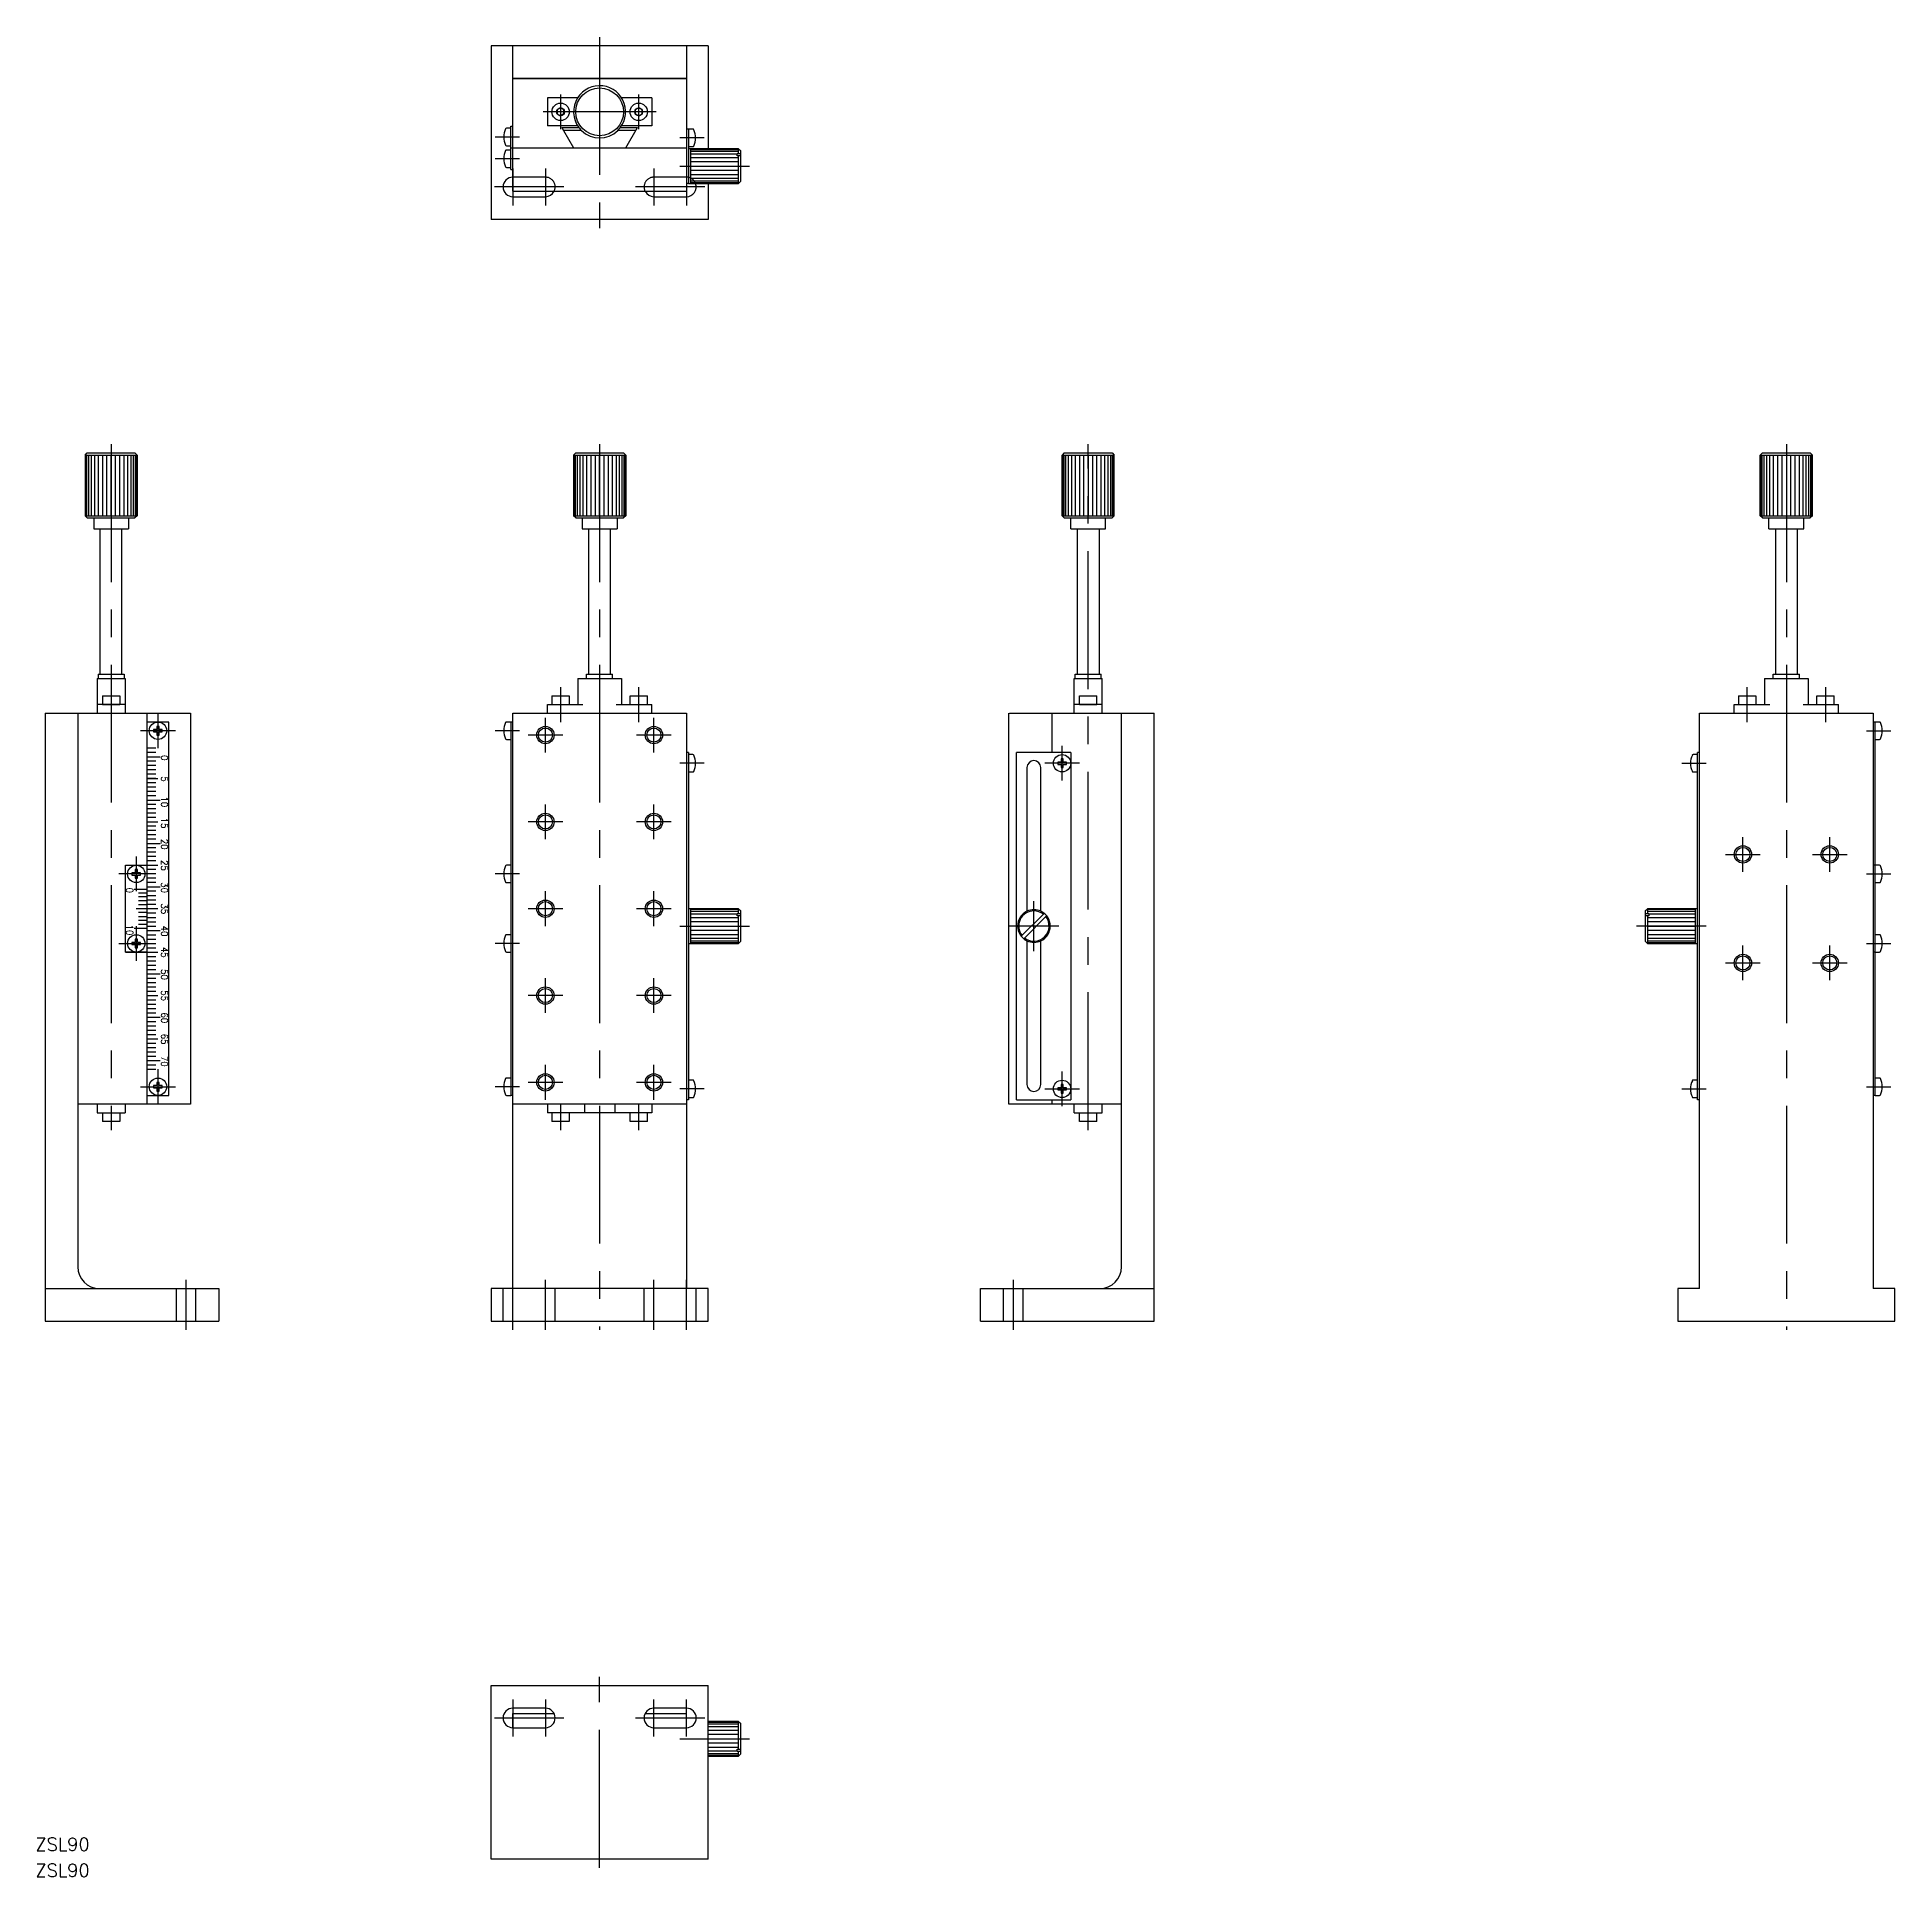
# Model space of a CAD drawing. Extents: x -130 to 298, y -223 to 201.
import ezdxf

# ---------------------------------------------------------------- set-up
doc = ezdxf.new("R2010")
doc.units = 0
doc.linetypes.add('CENTER', pattern=[50.8, 31.75, -6.35, 6.35, -6.35])
doc.linetypes.add('DASHED', pattern=[19.05, 12.7, -6.35])
doc.layers.get('0').update_dxf_attribs({"linetype": 'CONTINUOUS'})
doc.layers.add('CENTER', color=1, linetype='CONTINUOUS')
doc.styles.add('CONVERTER_2', font='txt.shx', dxfattribs={"width": 0.9})
doc.styles.get("Standard").update_dxf_attribs({"font": 'txt.shx', "height": 3, "bigfont": 'bigfont.shx'})

msp = doc.modelspace()

# ---------------------------------------------------------------- linework, layer by layer
at = {"color": 7, "linetype": 'CONTINUOUS'}
for p, q in [((-25, 198.75), (-25, 158.75)), ((-20, 198.75), (-25, 198.75)), ((20, 198.75), (-20, 198.75)), ((-20, 191.25), (-20, 198.75)), ((20, 198.75), (20, 191.25)), ((25, 198.75), (20, 198.75)), ((25, 198.75), (25, 175.05)), ((-20, 165.25), (-20, 191.25)), ((-20, 191.25), (20, 191.25)), ((20, 191.25), (-20, 191.25)), ((-20, 191.25), (9, 191.25)), ((9, 191.25), (20, 191.25)), ((20, 191.25), (20, 179.55)), ((-5.08, 186.75), (-12, 186.75)), ((-12, 186.75), (-12, 180.35)), ((-9, 184.45), (-9.78, 184)), ((-8.22, 184), (-9, 184.45)), ((12, 186.75), (5.08, 186.75)), ((9, 184.45), (8.22, 184)), ((9.78, 184), (9, 184.45)), ((12, 186.75), (12, 180.35)), ((-20.5, 175.25), (-20.5, 180.25)), ((-20.5, 180.25), (-20, 180.25)), ((-20, 179.95), (-20, 180.25)), ((-5.08, 180.35), (-12, 180.35)), ((-9.78, 184), (-9.78, 183.1)), ((-9.78, 183.1), (-9, 182.65)), ((-8.22, 183.1), (-9, 182.65)), ((-8.71, 179.95), (-8.31, 179.25)), ((-8.71, 179.95), (-4.8, 179.95)), ((-8.22, 183.1), (-8.22, 184)), ((4.8, 179.95), (8.71, 179.95)), ((12, 180.35), (5.08, 180.35)), ((6, 175.25), (8.71, 179.95)), ((8.22, 184), (8.22, 183.1)), ((9, 182.65), (8.22, 183.1)), ((9, 182.65), (9.78, 183.1)), ((9.78, 183.1), (9.78, 184)), ((-20.5, 179.75), (-21.49, 179.75)), ((-21.49, 175.75), (-20.5, 175.75)), ((-8.48, 179.55), (-8.31, 179.25)), ((-8.31, 179.25), (-6, 175.25)), ((-4.18, 179.25), (-8.31, 179.25)), ((8.31, 179.25), (4.18, 179.25)), ((20, 179.55), (20, 165.25)), ((20.5, 179.55), (20, 179.55)), ((20.5, 179.55), (20.5, 167.05)), ((21.49, 179.55), (20.5, 179.55)), ((20.5, 175.55), (21.49, 175.55)), ((-20.5, 174.75), (-21.49, 174.75)), ((-20.5, 175.25), (20, 175.25)), ((-20.5, 170.25), (-20.5, 175.25)), ((32, 175.05), (20.5, 175.05)), ((21, 167.05), (21, 175.05)), ((21, 174.91), (32, 174.91)), ((21, 174.51), (32, 174.51)), ((21, 173.88), (31.7, 173.88)), ((21, 173.05), (32, 173.05)), ((21, 172.08), (32, 172.08)), ((31.7, 173.97), (32.5, 173.97)), ((31.7, 173.41), (31.7, 173.97)), ((32.5, 173.41), (31.7, 173.41)), ((32, 173.97), (32, 175.05)), ((32, 175.05), (32.5, 174.55)), ((32, 167.05), (32, 173.41)), ((32.5, 167.55), (32.5, 174.55)), ((-21.49, 170.75), (-20.5, 170.75)), ((-20.5, 170.25), (-20, 170.25)), ((20.5, 167.05), (20, 167.05)), ((20.5, 167.05), (21, 167.05)), ((21, 171.05), (32, 171.05)), ((32, 170.01), (21, 170.01)), ((32, 169.05), (21, 169.05)), ((32, 168.22), (21, 168.22)), ((32, 167.58), (21, 167.58)), ((21, 167.3), (21, 167.05)), ((32, 167.18), (21, 167.18)), ((21, 167.05), (32, 167.05)), ((25, 167.05), (25, 158.75)), ((32.5, 167.55), (32, 167.05)), ((-20, 165.25), (0, 165.25)), ((-20, 164), (-12.5, 164)), ((0, 165.25), (20, 165.25)), ((12.5, 164), (20, 164)), ((25, 158.75), (-25, 158.75)), ((-118.57, 104.5), (-118.07, 105)), ((-118.57, 104.5), (-118.57, 90.5)), ((-118.57, 104.5), (-118.48, 104.5)), ((-118.48, 104.5), (-118.48, 90.5)), ((-118.48, 104.5), (-118.21, 104.5)), ((-118.21, 104.5), (-118.21, 90.5)), ((-118.21, 104.5), (-117.77, 104.5)), ((-118.07, 105), (-114.77, 105)), ((-117.77, 104.5), (-117.77, 90.5)), ((-117.77, 104.5), (-117.17, 104.5)), ((-117.17, 104.5), (-117.17, 90.5)), ((-117.17, 104.5), (-116.43, 104.5)), ((-116.43, 104.5), (-116.43, 90.5)), ((-116.43, 104.5), (-115.57, 104.5)), ((-115.57, 104.5), (-115.57, 90.5)), ((-115.57, 104.5), (-114.59, 104.5)), ((-114.77, 105), (-114.57, 105)), ((-114.59, 104.5), (-114.59, 90.5)), ((-114.59, 104.5), (-113.61, 104.5)), ((-114.57, 105), (-110.57, 105)), ((-113.61, 104.5), (-113.61, 90.5)), ((-113.61, 104.5), (-112.57, 104.5)), ((-112.57, 90.5), (-112.57, 104.5)), ((-112.57, 104.5), (-106.57, 104.5)), ((-111.53, 90.5), (-111.53, 104.5)), ((-110.57, 105), (-107.07, 105)), ((-110.55, 90.5), (-110.55, 104.5)), ((-109.57, 90.5), (-109.57, 104.5)), ((-108.71, 90.5), (-108.71, 104.5)), ((-107.97, 90.5), (-107.97, 104.5)), ((-107.38, 90.5), (-107.38, 104.5)), ((-106.57, 104.5), (-107.07, 105)), ((-106.93, 90.5), (-106.93, 104.5)), ((-106.66, 90.5), (-106.66, 104.5)), ((-106.57, 90.5), (-106.57, 104.5)), ((-106.57, 104.5), (-106.57, 90.5)), ((-6, 104.5), (-5.5, 105)), ((-6, 104.5), (-6, 90.5)), ((-6, 104.5), (-5.91, 104.5)), ((-5.91, 104.5), (-5.91, 90.5)), ((-5.91, 104.5), (-5.64, 104.5)), ((-5.64, 104.5), (-5.64, 90.5)), ((-5.64, 104.5), (-5.2, 104.5)), ((-5.5, 105), (-2.2, 105)), ((-5.2, 104.5), (-5.2, 90.5)), ((-5.2, 104.5), (-4.6, 104.5)), ((-4.6, 104.5), (-4.6, 90.5)), ((-4.6, 104.5), (-3.86, 104.5)), ((-3.86, 104.5), (-3.86, 90.5)), ((-3.86, 104.5), (-3, 104.5)), ((-3, 104.5), (-3, 90.5)), ((-3, 104.5), (-2.02, 104.5)), ((-2.2, 105), (-2, 105)), ((-2.02, 104.5), (-2.02, 90.5)), ((-2.02, 104.5), (-1.04, 104.5)), ((-2, 105), (2, 105)), ((-1.04, 104.5), (-1.04, 90.5)), ((-1.04, 104.5), (0, 104.5)), ((0, 104.5), (6, 104.5)), ((0, 90.5), (0, 104.5)), ((1.04, 90.5), (1.04, 104.5)), ((2, 105), (5.5, 105)), ((2.02, 90.5), (2.02, 104.5)), ((3, 90.5), (3, 104.5)), ((3.86, 90.5), (3.86, 104.5)), ((4.6, 90.5), (4.6, 104.5)), ((5.2, 90.5), (5.2, 104.5)), ((6, 104.5), (5.5, 105)), ((5.64, 90.5), (5.64, 104.5)), ((5.91, 90.5), (5.91, 104.5)), ((6, 90.5), (6, 104.5)), ((6, 104.5), (6, 90.5)), ((107.07, 105), (106.57, 104.5)), ((106.57, 104.5), (112.57, 104.5)), ((106.57, 90.5), (106.57, 104.5)), ((106.57, 104.5), (106.57, 90.5)), ((106.66, 104.5), (106.66, 90.5)), ((106.93, 104.5), (106.93, 90.5)), ((107.07, 105), (110.57, 105)), ((107.38, 104.5), (107.38, 90.5)), ((107.97, 104.5), (107.97, 90.5)), ((108.71, 104.5), (108.71, 90.5)), ((109.57, 104.5), (109.57, 90.5)), ((110.55, 104.5), (110.55, 90.5)), ((110.57, 105), (114.57, 105)), ((111.53, 104.5), (111.53, 90.5)), ((112.57, 104.5), (112.57, 90.5)), ((112.57, 104.5), (113.61, 104.5)), ((113.61, 90.5), (113.61, 104.5)), ((113.61, 104.5), (114.59, 104.5)), ((114.57, 105), (114.77, 105)), ((114.59, 90.5), (114.59, 104.5)), ((114.59, 104.5), (115.57, 104.5)), ((114.77, 105), (118.07, 105)), ((115.57, 90.5), (115.57, 104.5)), ((115.57, 104.5), (116.43, 104.5)), ((116.43, 90.5), (116.43, 104.5)), ((116.43, 104.5), (117.17, 104.5)), ((117.17, 90.5), (117.17, 104.5)), ((117.17, 104.5), (117.77, 104.5)), ((117.77, 90.5), (117.77, 104.5)), ((117.77, 104.5), (118.21, 104.5)), ((118.07, 105), (118.57, 104.5)), ((118.21, 90.5), (118.21, 104.5)), ((118.21, 104.5), (118.48, 104.5)), ((118.48, 90.5), (118.48, 104.5)), ((118.48, 104.5), (118.57, 104.5)), ((118.57, 90.5), (118.57, 104.5)), ((267.95, 105), (267.45, 104.5)), ((267.45, 104.5), (267.45, 90.5)), ((267.45, 90.5), (267.45, 104.5)), ((267.45, 104.5), (273.45, 104.5)), ((267.54, 104.5), (267.54, 90.5)), ((267.82, 104.5), (267.82, 90.5)), ((267.95, 105), (271.45, 105)), ((268.26, 104.5), (268.26, 90.5)), ((268.86, 104.5), (268.86, 90.5)), ((269.6, 104.5), (269.6, 90.5)), ((270.45, 104.5), (270.45, 90.5)), ((271.43, 104.5), (271.43, 90.5)), ((271.45, 105), (275.45, 105)), ((272.41, 104.5), (272.41, 90.5)), ((273.45, 104.5), (273.45, 90.5)), ((273.45, 104.5), (274.5, 104.5)), ((274.5, 90.5), (274.5, 104.5)), ((274.5, 104.5), (275.47, 104.5)), ((275.45, 105), (275.65, 105)), ((275.47, 90.5), (275.47, 104.5)), ((275.47, 104.5), (276.45, 104.5)), ((275.65, 105), (278.95, 105)), ((276.45, 90.5), (276.45, 104.5)), ((276.45, 104.5), (277.31, 104.5)), ((277.31, 90.5), (277.31, 104.5)), ((277.31, 104.5), (278.05, 104.5)), ((278.05, 90.5), (278.05, 104.5)), ((278.05, 104.5), (278.65, 104.5)), ((278.65, 90.5), (278.65, 104.5)), ((278.65, 104.5), (279.09, 104.5)), ((278.95, 105), (279.45, 104.5)), ((279.09, 90.5), (279.09, 104.5)), ((279.09, 104.5), (279.36, 104.5)), ((279.36, 90.5), (279.36, 104.5)), ((279.36, 104.5), (279.45, 104.5)), ((279.45, 90.5), (279.45, 104.5)), ((-118.07, 90), (-118.57, 90.5)), ((-118.57, 90.5), (-118.48, 90.5)), ((-118.48, 90.5), (-118.21, 90.5)), ((-118.21, 90.5), (-117.77, 90.5)), ((-118.07, 90), (-107.07, 90)), ((-117.77, 90.5), (-117.17, 90.5)), ((-117.17, 90.5), (-116.43, 90.5)), ((-116.57, 90), (-116.57, 87.5)), ((-116.57, 90), (-108.57, 90)), ((-116.43, 90.5), (-115.57, 90.5)), ((-115.57, 90.5), (-114.59, 90.5)), ((-114.59, 90.5), (-113.61, 90.5)), ((-113.61, 90.5), (-112.57, 90.5)), ((-112.57, 90.5), (-106.57, 90.5)), ((-108.57, 90), (-108.57, 87.5)), ((-108.57, 90), (-108.57, 87.5)), ((-107.38, 90.5), (-106.93, 90.5)), ((-106.57, 90.5), (-107.07, 90)), ((-106.93, 90.5), (-106.66, 90.5)), ((-106.66, 90.5), (-106.57, 90.5)), ((-5.5, 90), (-6, 90.5)), ((-6, 90.5), (-5.91, 90.5)), ((-5.91, 90.5), (-5.64, 90.5)), ((-5.64, 90.5), (-5.2, 90.5)), ((-5.5, 90), (5.5, 90)), ((-5.2, 90.5), (-4.6, 90.5)), ((-4.6, 90.5), (-3.86, 90.5)), ((-4, 90), (4, 90)), ((-4, 90), (-4, 87.5)), ((-3.86, 90.5), (-3, 90.5)), ((-3, 90.5), (-2.02, 90.5)), ((-2.02, 90.5), (-1.04, 90.5)), ((-1.04, 90.5), (0, 90.5)), ((0, 90.5), (6, 90.5)), ((4, 90), (4, 87.5)), ((4, 90), (4, 87.5)), ((6, 90.5), (5.5, 90)), ((107.07, 90), (106.57, 90.5)), ((106.57, 90.5), (112.57, 90.5)), ((107.07, 90), (118.07, 90)), ((108.57, 87.5), (108.57, 90)), ((108.57, 87.5), (108.57, 90)), ((112.57, 90.5), (113.61, 90.5)), ((113.61, 90.5), (114.59, 90.5)), ((114.59, 90.5), (115.57, 90.5)), ((115.57, 90.5), (116.43, 90.5)), ((116.43, 90.5), (117.17, 90.5)), ((116.57, 87.5), (116.57, 90)), ((117.17, 90.5), (117.77, 90.5)), ((117.77, 90.5), (118.21, 90.5)), ((118.57, 90.5), (118.07, 90)), ((118.21, 90.5), (118.48, 90.5)), ((118.48, 90.5), (118.57, 90.5)), ((267.45, 90.5), (273.45, 90.5)), ((267.95, 90), (267.45, 90.5)), ((267.95, 90), (278.95, 90)), ((269.45, 87.5), (269.45, 90)), ((269.45, 87.5), (269.45, 90)), ((269.45, 90), (277.45, 90)), ((273.45, 90.5), (274.5, 90.5)), ((274.5, 90.5), (275.47, 90.5)), ((275.47, 90.5), (276.45, 90.5)), ((276.45, 90.5), (277.31, 90.5)), ((277.31, 90.5), (278.05, 90.5)), ((277.45, 87.5), (277.45, 90)), ((278.05, 90.5), (278.65, 90.5)), ((278.65, 90.5), (279.09, 90.5)), ((279.45, 90.5), (278.95, 90)), ((279.09, 90.5), (279.36, 90.5)), ((279.36, 90.5), (279.45, 90.5)), ((-116.57, 87.5), (-108.57, 87.5)), ((-116.57, 87.5), (-115.07, 87.5)), ((-115.07, 54), (-115.07, 87.5)), ((-115.07, 87.5), (-110.07, 87.5)), ((-110.07, 54), (-110.07, 87.5)), ((-110.07, 87.5), (-108.57, 87.5)), ((-4, 87.5), (4, 87.5)), ((-4, 87.5), (-2.5, 87.5)), ((-2.5, 54), (-2.5, 87.5)), ((-2.5, 87.5), (2.5, 87.5)), ((2.5, 54), (2.5, 87.5)), ((2.5, 87.5), (4, 87.5)), ((108.57, 87.5), (110.07, 87.5)), ((108.57, 87.5), (116.57, 87.5)), ((110.07, 87.5), (110.07, 54)), ((110.07, 87.5), (115.07, 87.5)), ((115.07, 87.5), (115.07, 54)), ((115.07, 87.5), (116.57, 87.5)), ((269.45, 87.5), (277.45, 87.5)), ((269.45, 87.5), (270.95, 87.5)), ((270.95, 87.5), (270.95, 54)), ((270.95, 87.5), (275.95, 87.5)), ((275.95, 87.5), (275.95, 54)), ((275.95, 87.5), (277.45, 87.5)), ((-115.77, 53), (-115.77, 47)), ((-115.77, 53), (-109.37, 53)), ((-115.57, 54), (-115.07, 54)), ((-115.57, 54), (-115.57, 53)), ((-115.07, 54), (-110.07, 54)), ((-110.07, 54), (-109.57, 54)), ((-109.57, 54), (-109.57, 53)), ((-109.37, 53), (-109.37, 47)), ((-5, 53), (-5, 47)), ((-5, 53), (-2.5, 53)), ((-3, 53), (-3, 54)), ((-3, 54), (-2.5, 54)), ((-2.5, 54), (2.5, 54)), ((-2.5, 53), (2.5, 53)), ((2.5, 54), (3, 54)), ((2.5, 53), (5, 53)), ((3, 53), (3, 54)), ((5, 53), (5, 47)), ((109.37, 47), (109.37, 53)), ((109.37, 53), (115.77, 53)), ((109.57, 54), (110.07, 54)), ((109.57, 53), (109.57, 54)), ((110.07, 54), (115.07, 54)), ((115.07, 54), (115.57, 54)), ((115.57, 53), (115.57, 54)), ((115.77, 47), (115.77, 53)), ((268.45, 53), (268.45, 47)), ((268.45, 53), (270.95, 53)), ((270.45, 54), (270.95, 54)), ((270.45, 53), (270.45, 54)), ((270.95, 54), (275.95, 54)), ((270.95, 53), (275.95, 53)), ((275.95, 54), (276.45, 54)), ((275.95, 53), (278.45, 53)), ((276.45, 53), (276.45, 54)), ((278.45, 53), (278.45, 47)), ((-114.57, 49), (-110.57, 49)), ((-114.57, 49), (-114.57, 47)), ((-110.57, 49), (-110.57, 47)), ((-11, 49), (-7, 49)), ((-11, 49), (-11, 47)), ((-7, 49), (-7, 47)), ((7, 49), (11, 49)), ((7, 47), (7, 49)), ((11, 47), (11, 49)), ((110.57, 47), (110.57, 49)), ((110.57, 49), (114.57, 49)), ((114.57, 47), (114.57, 49)), ((262.45, 49), (262.45, 47)), ((262.45, 49), (266.45, 49)), ((266.45, 49), (266.45, 47)), ((280.45, 49), (284.45, 49)), ((280.45, 47), (280.45, 49)), ((284.45, 47), (284.45, 49)), ((-127.77, 45), (-127.77, -95)), ((-127.77, 45), (-120.27, 45)), ((-120.27, 45), (-120.27, -45)), ((-120.27, 45), (-120.27, -82.5)), ((-120.27, 45), (-94.27, 45)), ((-115.77, 47), (-115.77, 45)), ((-109.37, 47), (-115.77, 47)), ((-114.57, 47), (-110.57, 47)), ((-109.37, 47), (-109.37, 45)), ((-104.27, 43), (-104.27, 45)), ((-104.27, -45), (-104.27, 43)), ((-99.27, 43), (-104.27, 43)), ((-99.27, -43), (-99.27, 43)), ((-94.27, 45), (-94.27, 0)), ((-20.5, 43), (-21.49, 43)), ((-20.5, 43), (-20.5, -43)), ((-20, 43), (-20.5, 43)), ((-20, -87.5), (-20, 45)), ((-20, 45), (-14, 45)), ((-14, 45), (-12, 45)), ((-12, 47), (-7, 47)), ((-12, 47), (-11, 47)), ((-12, 45), (-12, 47)), ((-12, 45), (-10, 45)), ((-10, 45), (-5, 45)), ((-7, 47), (-3.84, 47)), ((-5, 45), (-4, 45)), ((-4, 45), (-3, 45)), ((-3, 45), (-2.5, 45)), ((-2.5, 45), (2.5, 45)), ((2.5, 45), (3, 45)), ((3, 45), (4, 45)), ((3.84, 47), (12, 47)), ((4, 45), (10, 45)), ((7, 47), (11, 47)), ((10, 45), (12, 45)), ((12, 45), (12, 47)), ((12, 45), (14, 45)), ((14, 45), (20, 45)), ((20, 45), (20, -45)), ((20, 45), (20, -45)), ((20, 45), (20, -87.5)), ((94.27, 40.5), (94.27, 45)), ((94.47, 45), (120.47, 45)), ((104.27, 36), (104.27, 45)), ((109.37, 45), (109.37, 47)), ((115.77, 47), (109.37, 47)), ((110.57, 47), (114.57, 47)), ((115.57, 45), (119.87, 45)), ((115.77, 45), (115.77, 47)), ((120.27, -45), (120.27, 45)), ((120.27, -82.5), (120.27, 45)), ((120.27, -45), (120.27, 45)), ((120.27, 45), (127.77, 45)), ((127.77, -95), (127.77, 45)), ((253.45, -45), (253.45, 45)), ((253.45, -87.5), (253.45, 45)), ((253.45, 45), (293.45, 45)), ((253.45, 45), (293.45, 45)), ((261.45, 45), (261.45, 47)), ((261.45, 47), (266.45, 47)), ((261.45, 47), (262.45, 47)), ((266.45, 47), (269.61, 47)), ((277.3, 47), (285.45, 47)), ((280.45, 47), (284.45, 47)), ((285.45, 45), (285.45, 47)), ((293.45, 45), (293.45, -87.5)), ((293.45, 45), (293.45, 10)), ((293.95, 43), (293.45, 43)), ((293.95, 10), (293.95, 43)), ((294.94, 43), (293.95, 43)), ((-102.77, 41.25), (-102.77, 40.75)), ((-102.02, 41.25), (-102.77, 41.25)), ((-102.77, 40.75), (-102.02, 40.75)), ((-102.02, 42), (-102.02, 41.25)), ((-101.52, 42), (-102.02, 42)), ((-102.02, 40.75), (-102.02, 40)), ((-102.02, 40), (-101.52, 40)), ((-101.52, 41.25), (-101.52, 42)), ((-100.77, 41.25), (-101.52, 41.25)), ((-101.52, 40.75), (-100.77, 40.75)), ((-101.52, 40), (-101.52, 40.75)), ((-100.77, 40.75), (-100.77, 41.25)), ((-21.49, 39), (-20.5, 39)), ((94.27, -32.5), (94.27, 40.5)), ((293.95, 39), (294.94, 39)), ((-102.27, 37), (-104.27, 37)), ((-102.27, 36), (-104.27, 36)), ((-102.27, 36), (-104.27, 36)), ((-104.27, 35), (-101.27, 35)), ((20.5, 36), (20, 36)), ((20.5, 36), (20.5, 0)), ((21.49, 35.5), (20.5, 35.5)), ((96.07, -44), (96.07, 36)), ((104.27, 36), (96.07, 36)), ((108.57, 36), (104.27, 36)), ((106.32, 34.5), (106.32, 33.75)), ((106.82, 34.5), (106.32, 34.5)), ((106.82, 33.75), (106.82, 34.5)), ((108.57, 36), (108.57, -44)), ((252.95, 35.5), (251.96, 35.5)), ((252.95, 0), (252.95, 36)), ((253.45, 36), (252.95, 36)), ((-102.27, 34), (-104.27, 34)), ((-102.27, 33), (-104.27, 33)), ((-102.27, 33), (-104.27, 33)), ((-102.27, 33), (-104.27, 33)), ((-102.27, 32), (-104.27, 32)), ((-102.27, 32), (-104.27, 32)), ((-102.27, 31), (-104.27, 31)), ((-102.27, 31), (-104.27, 31)), ((-104.27, 25), (-104.27, 30)), ((-102.27, 30), (-104.27, 30)), ((-102.27, 30), (-104.27, 30)), ((-104.27, 30), (-101.77, 30)), ((20.5, 31.5), (21.49, 31.5)), ((98.47, 32.5), (98.47, -0.6)), ((101.67, -0.6), (101.67, 32.5)), ((105.57, 33.75), (105.57, 33.25)), ((106.32, 33.75), (105.57, 33.75)), ((105.57, 33.25), (106.32, 33.25)), ((106.32, 33.25), (106.32, 32.5)), ((106.32, 32.5), (106.82, 32.5)), ((107.57, 33.75), (106.82, 33.75)), ((106.82, 32.5), (106.82, 33.25)), ((106.82, 33.25), (107.57, 33.25)), ((107.57, 33.25), (107.57, 33.75)), ((251.96, 31.5), (252.95, 31.5)), ((-102.27, 29), (-104.27, 29)), ((-102.27, 28), (-104.27, 28)), ((-102.27, 27), (-104.27, 27)), ((-102.27, 26), (-104.27, 26)), ((-104.27, 25), (-101.27, 25)), ((-102.27, 24), (-104.27, 24)), ((-102.27, 24), (-104.27, 24)), ((-102.27, 23), (-104.27, 23)), ((-102.27, 23), (-104.27, 23)), ((-102.27, 22), (-104.27, 22)), ((-102.27, 22), (-104.27, 22)), ((-102.27, 21), (-104.27, 21)), ((-102.27, 21), (-104.27, 21)), ((-104.27, 20), (-101.77, 20)), ((-102.27, 19), (-104.27, 19)), ((-102.27, 18), (-104.27, 18)), ((-102.27, 17), (-104.27, 17)), ((-102.27, 16), (-104.27, 16)), ((-104.27, 15), (-101.27, 15)), ((-102.27, 14), (-104.27, 14)), ((-102.27, 13), (-104.27, 13)), ((-109.27, 10), (-101.77, 10)), ((-109.27, 10), (-104.27, 10)), ((-109.27, -10), (-109.27, 10)), ((-107.02, 9), (-107.02, 8.25)), ((-106.52, 9), (-107.02, 9)), ((-106.52, 8.25), (-106.52, 9)), ((-102.27, 12), (-104.27, 12)), ((-102.27, 11), (-104.27, 11)), ((-102.27, 9), (-104.27, 9)), ((-20.5, 10), (-21.49, 10)), ((293.45, 10), (293.45, -10)), ((293.95, 10), (293.45, 10)), ((293.95, -10), (293.95, 10)), ((294.94, 10), (293.95, 10)), ((-107.77, 8.25), (-107.77, 7.75)), ((-107.02, 8.25), (-107.77, 8.25)), ((-107.77, 7.75), (-107.02, 7.75)), ((-107.27, 4.5), (-104.27, 4.5)), ((-107.02, 7.75), (-107.02, 7)), ((-107.02, 7), (-106.52, 7)), ((-105.77, 8.25), (-106.52, 8.25)), ((-106.52, 7.75), (-105.77, 7.75)), ((-106.52, 7), (-106.52, 7.75)), ((-105.77, 7.75), (-105.77, 8.25)), ((-102.27, 8), (-104.27, 8)), ((-102.27, 7), (-104.27, 7)), ((-102.27, 6), (-104.27, 6)), ((-104.27, 5), (-101.27, 5)), ((-21.49, 6), (-20.5, 6)), ((293.95, 6), (294.94, 6)), ((-101.77, 0), (-106.77, 0)), ((-104.27, 3.6), (-106.27, 3.6)), ((-104.27, 2.7), (-106.27, 2.7)), ((-104.27, 1.8), (-106.27, 1.8)), ((-104.27, 0.9), (-106.27, 0.9)), ((-102.27, 4), (-104.27, 4)), ((-102.27, 3), (-104.27, 3)), ((-102.27, 2), (-104.27, 2)), ((-102.27, 1), (-104.27, 1)), ((-94.27, 0), (-94.27, -45)), ((20.5, 0), (20.5, -44)), ((32, 0), (20.5, 0)), ((21, -4), (21, 0)), ((32, -1.07), (32, 0)), ((32, 0), (32.5, -0.5)), ((240.95, -0.5), (241.45, 0)), ((241.45, 0), (241.45, -1.07)), ((252.95, 0), (241.45, 0)), ((252.45, 0), (252.45, -4)), ((252.95, -44), (252.95, 0)), ((-104.27, -0.9), (-106.27, -0.9)), ((-106.27, -1.8), (-104.27, -1.8)), ((-104.27, -2.7), (-106.27, -2.7)), ((-106.27, -3.6), (-104.27, -3.6)), ((-102.27, -1), (-104.27, -1)), ((-104.27, -2), (-102.27, -2)), ((-104.27, -3), (-102.27, -3)), ((-104.27, -4), (-102.27, -4)), ((21, -0.14), (32, -0.14)), ((21, -0.54), (32, -0.54)), ((21, -1.17), (31.7, -1.17)), ((21, -2), (32, -2)), ((21, -2.96), (32, -2.96)), ((21, -4), (32, -4)), ((21, -8), (21, -4)), ((31.7, -1.07), (32.5, -1.07)), ((31.7, -1.64), (31.7, -1.07)), ((32.5, -1.64), (31.7, -1.64)), ((32, -8), (32, -1.64)), ((32.5, -7.5), (32.5, -0.5)), ((97.14, -6.36), (102.43, -1.07)), ((97.71, -6.93), (103, -1.64)), ((240.95, -0.5), (240.95, -7.5)), ((240.95, -1.07), (241.75, -1.07)), ((241.75, -1.64), (240.95, -1.64)), ((241.45, -0.14), (252.45, -0.14)), ((241.45, -0.54), (252.45, -0.54)), ((241.45, -1.64), (241.45, -8)), ((241.45, -2), (252.45, -2)), ((241.45, -2.96), (252.45, -2.96)), ((241.45, -4), (252.45, -4)), ((241.75, -1.07), (241.75, -1.64)), ((241.75, -1.17), (252.45, -1.17)), ((252.45, -4), (252.45, -8)), ((-107.77, -7.75), (-107.77, -8.25)), ((-107.02, -7.75), (-107.77, -7.75)), ((-107.77, -8.25), (-107.02, -8.25)), ((-107.27, -4.5), (-104.27, -4.5)), ((-106.52, -7), (-107.02, -7)), ((-107.02, -7), (-107.02, -7.75)), ((-107.02, -8.25), (-107.02, -9)), ((-106.52, -7.75), (-106.52, -7)), ((-105.77, -7.75), (-106.52, -7.75)), ((-106.52, -8.25), (-105.77, -8.25)), ((-106.52, -9), (-106.52, -8.25)), ((-105.77, -8.25), (-105.77, -7.75)), ((-104.27, -5), (-101.27, -5)), ((-104.27, -6), (-102.27, -6)), ((-104.27, -7), (-102.27, -7)), ((-104.27, -8), (-102.27, -8)), ((-20.5, -6), (-21.49, -6)), ((20.5, -8), (21, -8)), ((32, -5.04), (21, -5.04)), ((32, -6), (21, -6)), ((32, -6.83), (21, -6.83)), ((32, -7.46), (21, -7.46)), ((21, -7.75), (21, -8)), ((32, -7.86), (21, -7.86)), ((21, -8), (32, -8)), ((32.5, -7.5), (32, -8)), ((98.47, -7.4), (98.47, -40.5)), ((101.67, -40.5), (101.67, -7.4)), ((241.45, -8), (240.95, -7.5)), ((252.45, -5.04), (241.45, -5.04)), ((252.45, -6), (241.45, -6)), ((252.45, -6.83), (241.45, -6.83)), ((252.45, -7.46), (241.45, -7.46)), ((252.45, -7.86), (241.45, -7.86)), ((241.45, -8), (252.45, -8)), ((252.45, -8), (252.45, -7.75)), ((252.45, -8), (252.95, -8)), ((294.94, -6), (293.95, -6)), ((-109.27, -10), (-104.27, -10)), ((-104.27, -10), (-109.27, -10)), ((-109.27, -10), (-101.77, -10)), ((-107.02, -9), (-106.52, -9)), ((-104.27, -9), (-102.27, -9)), ((-104.27, -11), (-102.27, -11)), ((-104.27, -12), (-102.27, -12)), ((-21.49, -10), (-20.5, -10)), ((293.45, -10), (293.45, -45)), ((293.95, -10), (293.45, -10)), ((293.95, -43), (293.95, -10)), ((293.95, -10), (294.94, -10)), ((-104.27, -13), (-102.27, -13)), ((-104.27, -14), (-102.27, -14)), ((-104.27, -15), (-101.27, -15)), ((-104.27, -16), (-102.27, -16)), ((-104.27, -17), (-102.27, -17)), ((-104.27, -18), (-102.27, -18)), ((-104.27, -19), (-102.27, -19)), ((-104.27, -20), (-101.77, -20)), ((-104.27, -21), (-102.27, -21)), ((-104.27, -22), (-102.27, -22)), ((-104.27, -23), (-102.27, -23)), ((-104.27, -24), (-102.27, -24)), ((-104.27, -25), (-101.27, -25)), ((-104.27, -26), (-102.27, -26)), ((-104.27, -27), (-102.27, -27)), ((-104.27, -28), (-102.27, -28)), ((-104.27, -29), (-102.27, -29)), ((-104.27, -30), (-101.77, -30)), ((-104.27, -31), (-102.27, -31)), ((-104.27, -32), (-102.27, -32)), ((-104.27, -33), (-102.27, -33)), ((-104.27, -34), (-102.27, -34)), ((94.27, -45), (94.27, -32.5)), ((-104.27, -35), (-101.27, -35)), ((-104.27, -36), (-102.27, -36)), ((-104.27, -37), (-102.27, -37)), ((-102.02, -40.75), (-102.77, -40.75)), ((-102.77, -40.75), (-102.77, -41.25)), ((-102.77, -41.25), (-102.02, -41.25)), ((-102.02, -40), (-102.02, -40.75)), ((-101.52, -40), (-102.02, -40)), ((-102.02, -41.25), (-102.02, -42)), ((-102.02, -42), (-101.52, -42)), ((-101.52, -40.75), (-101.52, -40)), ((-100.77, -40.75), (-101.52, -40.75)), ((-101.52, -42), (-101.52, -41.25)), ((-101.52, -41.25), (-100.77, -41.25)), ((-100.77, -41.25), (-100.77, -40.75)), ((-20.5, -39), (-21.49, -39)), ((21.49, -39.5), (20.5, -39.5)), ((106.32, -41.25), (105.57, -41.25)), ((105.57, -41.25), (105.57, -41.75)), ((105.57, -41.75), (106.32, -41.75)), ((106.82, -40.5), (106.32, -40.5)), ((106.32, -40.5), (106.32, -41.25)), ((106.32, -41.75), (106.32, -42.5)), ((106.32, -42.5), (106.82, -42.5)), ((106.82, -41.25), (106.82, -40.5)), ((107.57, -41.25), (106.82, -41.25)), ((106.82, -42.5), (106.82, -41.75)), ((106.82, -41.75), (107.57, -41.75)), ((107.57, -41.75), (107.57, -41.25)), ((252.95, -39.5), (251.96, -39.5)), ((294.94, -39), (293.95, -39)), ((-101.77, -45), (-120.27, -45)), ((-115.77, -45), (-115.77, -47)), ((-115.77, -47), (-109.37, -47)), ((-114.57, -47), (-114.57, -49)), ((-110.57, -47), (-110.57, -49)), ((-109.37, -45), (-109.37, -47)), ((-104.27, -43), (-99.27, -43)), ((-101.27, -45), (-101.77, -45)), ((-94.27, -45), (-101.27, -45)), ((-21.49, -43), (-20.5, -43)), ((-20, -43), (-20.5, -43)), ((-5, -45), (-20, -45)), ((-12, -45), (-12, -47)), ((-5, -47), (-12, -47)), ((-11, -47), (-11, -49)), ((-7, -47), (-7, -49)), ((-3.5, -45), (-5, -45)), ((-3.5, -47), (-5, -47)), ((3.5, -45), (-3.5, -45)), ((-3.5, -45), (-3.5, -47)), ((3.5, -47), (-3.5, -47)), ((3.5, -45), (3.5, -47)), ((5, -45), (3.5, -45)), ((5, -47), (3.5, -47)), ((20, -45), (5, -45)), ((12, -47), (5, -47)), ((7, -49), (7, -47)), ((12, -45), (10, -45)), ((11, -49), (11, -47)), ((12, -47), (11, -47)), ((14, -45), (12, -45)), ((12, -45), (12, -47)), ((20.5, -44), (20, -44)), ((20.5, -43.5), (21.49, -43.5)), ((120.27, -45), (94.27, -45)), ((96.07, -44), (104.27, -44)), ((104.27, -44), (108.57, -44)), ((104.27, -45), (104.27, -44)), ((109.37, -47), (109.37, -45)), ((109.37, -47), (115.77, -47)), ((110.57, -49), (110.57, -47)), ((114.57, -49), (114.57, -47)), ((115.77, -47), (115.77, -45)), ((120.27, -45), (115.97, -45)), ((251.96, -43.5), (252.95, -43.5)), ((253.45, -44), (252.95, -44)), ((293.95, -43), (293.45, -43)), ((293.95, -43), (294.94, -43)), ((-110.57, -49), (-114.57, -49)), ((-7, -49), (-11, -49)), ((11, -49), (7, -49)), ((114.57, -49), (110.57, -49)), ((-127.77, -87.5), (-87.77, -87.5)), ((-87.77, -87.5), (-87.77, -95)), ((25, -87.5), (-25, -87.5)), ((-25, -87.5), (-25, -95)), ((25, -95), (25, -87.5)), ((87.77, -87.5), (127.77, -87.5)), ((87.77, -95), (87.77, -87.5)), ((248.45, -87.5), (248.45, -95)), ((253.45, -87.5), (248.45, -87.5)), ((298.45, -87.5), (293.45, -87.5)), ((298.45, -95), (298.45, -87.5)), ((-127.77, -95), (-87.77, -95)), ((-25, -95), (25, -95)), ((87.77, -95), (127.77, -95)), ((248.45, -95), (298.45, -95)), ((-25, -218.9), (-25, -178.9)), ((-25, -178.9), (25, -178.9)), ((25, -187.2), (25, -178.9)), ((-12.5, -184.15), (-20, -184.15)), ((-20, -188.65), (-20, -185.4)), ((-20, -185.4), (-10.48, -185.4)), ((10.48, -185.4), (20, -185.4)), ((20, -184.15), (12.5, -184.15)), ((20, -188.65), (20, -185.4)), ((32, -187.2), (25, -187.2)), ((25, -187.34), (25, -187.2)), ((25, -187.34), (32, -187.34)), ((25, -187.74), (25, -187.34)), ((25, -187.74), (32, -187.74)), ((25, -188.37), (25, -187.74)), ((32, -193.56), (32, -187.2)), ((32, -187.2), (32.5, -187.7)), ((32.5, -194.7), (32.5, -187.7)), ((-20, -188.65), (-12.5, -188.65)), ((12.5, -188.65), (20, -188.65)), ((25, -188.37), (32, -188.37)), ((25, -189.2), (25, -188.37)), ((25, -189.2), (32, -189.2)), ((25, -190.17), (25, -189.2)), ((25, -192.24), (25, -190.17)), ((25, -190.17), (32, -190.17)), ((25, -191.2), (32, -191.2)), ((32, -192.24), (25, -192.24)), ((25, -193.2), (25, -192.24)), ((32, -193.2), (25, -193.2)), ((25, -194.03), (25, -193.2)), ((31.7, -194.03), (25, -194.03)), ((25, -194.66), (25, -194.03)), ((32, -194.66), (25, -194.66)), ((25, -195.06), (25, -194.66)), ((32, -195.06), (25, -195.06)), ((25, -195.2), (25, -195.06)), ((25, -218.9), (25, -195.2)), ((25, -195.2), (32, -195.2)), ((31.7, -194.13), (31.7, -193.56)), ((31.7, -193.56), (32.5, -193.56)), ((32.5, -194.13), (31.7, -194.13)), ((32, -195.2), (32, -194.13)), ((32.5, -194.7), (32, -195.2)), ((25, -218.9), (-25, -218.9))]:
    msp.add_line(p, q, dxfattribs=at)
at = {"color": 3, "linetype": 'DASHED'}
for p, q in [((-12.5, 168.5), (-20, 168.5)), ((20, 168.5), (12.5, 168.5)), ((-97.52, -95), (-97.52, -87.5)), ((-93.02, -95), (-93.02, -87.5)), ((-22.25, -95), (-22.25, -87.5)), ((-10.25, -95), (-10.25, -87.5)), ((10.25, -95), (10.25, -87.5)), ((22.25, -95), (22.25, -87.5)), ((93.02, -87.5), (93.02, -95)), ((97.52, -87.5), (97.52, -95))]:
    msp.add_line(p, q, dxfattribs=at)
at = {"color": 7, "linetype": 'CONTINUOUS'}
for centre, radius in [((0, 183.55), 5.5), ((-9, 183.55), 2), ((-9, 183.55), 0.9), ((9, 183.55), 2), ((9, 183.55), 0.9), ((-101.77, 41), 2), ((-12.5, 40), 1.62), ((12.5, 40), 1.62), ((106.57, 33.5), 2), ((-12.5, 20), 1.62), ((12.5, 20), 1.62), ((263.45, 12.5), 1.62), ((283.45, 12.5), 1.62), ((-106.77, 8), 2), ((-12.5, 0), 1.62), ((12.5, 0), 1.62), ((-106.77, -8), 2), ((263.45, -12.5), 1.62), ((283.45, -12.5), 1.62), ((-12.5, -20), 1.62), ((12.5, -20), 1.62), ((-12.5, -40), 1.62), ((12.5, -40), 1.62), ((-101.77, -41), 2), ((106.57, -41.5), 2)]:
    msp.add_circle(centre, radius, dxfattribs=at)
at = {"color": 3, "linetype": 'CONTINUOUS'}
for centre in [(-12.5, 40), (12.5, 40), (-12.5, 20), (12.5, 20), (263.45, 12.5), (283.45, 12.5), (-12.5, 0), (12.5, 0), (263.45, -12.5), (283.45, -12.5), (-12.5, -20), (12.5, -20), (-12.5, -40), (12.5, -40)]:
    msp.add_circle(centre, 2, dxfattribs=at)
at = {"color": 7, "linetype": 'CONTINUOUS'}
for centre, radius, start, end in [((0, 183.55), 6, 314.22, 147.769), ((0, 183.55), 6, 147.769, 216.8699), ((0, 183.55), 6, 216.8699, 225.78), ((-17.75, 177.75), 4.35, 154.3284, 205.6716), ((-21.49, 179.55), 0.2, 90, 154.3284), ((-21.49, 175.95), 0.2, 205.6716, 270), ((0, 183.55), 6, 225.78, 314.22), ((21.49, 179.35), 0.2, 25.6716, 90), ((21.49, 175.75), 0.2, 270, 334.3284), ((17.75, 177.55), 4.35, 334.3284, 25.6716), ((-17.75, 172.75), 4.35, 154.3284, 205.6716), ((-21.49, 174.55), 0.2, 90, 154.3284), ((-20, 166.25), 2.25, 90, 270), ((-21.49, 170.95), 0.2, 205.6716, 270), ((20, 166.25), 2.25, 270, 20.8275), ((-12.5, 166.25), 2.25, 270, 333.6122), ((12.5, 166.25), 2.25, 206.3878, 270), ((-17.75, 41), 4.35, 154.3284, 205.6716), ((-21.49, 42.8), 0.2, 90, 154.3284), ((294.94, 42.8), 0.2, 25.6716, 90), ((291.2, 41), 4.35, 334.3284, 25.6716), ((-21.49, 39.2), 0.2, 205.6716, 270), ((294.94, 39.2), 0.2, 270, 334.3284), ((21.49, 35.3), 0.2, 25.6716, 90), ((17.75, 33.5), 4.35, 334.3284, 25.6716), ((255.71, 33.5), 4.35, 154.3284, 205.6716), ((251.96, 35.3), 0.2, 90, 154.3284), ((21.49, 31.7), 0.2, 270, 334.3284), ((100.07, 32.5), 1.6, 0, 180), ((251.96, 31.7), 0.2, 205.6716, 270), ((-17.75, 8), 4.35, 154.3284, 205.6716), ((-21.49, 9.8), 0.2, 90, 154.3284), ((294.94, 9.8), 0.2, 25.6716, 90), ((291.2, 8), 4.35, 334.3284, 25.6716), ((-21.49, 6.2), 0.2, 205.6716, 270), ((294.94, 6.2), 0.2, 270, 334.3284), ((100.07, -4), 3.76, 115.1725, 244.8275), ((100.07, -4), 3.5, 90, 218.4376), ((100.07, -4), 3.5, 231.5624, 38.4376), ((100.07, -4), 3.76, 64.8275, 115.1725), ((100.07, -4), 3.5, 51.5624, 90), ((100.07, -4), 3.76, 295.1725, 64.8275), ((-17.75, -8), 4.35, 154.3284, 205.6716), ((-21.49, -6.2), 0.2, 90, 154.3284), ((100.07, -4), 3.76, 244.8275, 295.1725), ((294.94, -6.2), 0.2, 25.6716, 90), ((291.2, -8), 4.35, 334.3284, 25.6716), ((-21.49, -9.8), 0.2, 205.6716, 270), ((294.94, -9.8), 0.2, 270, 334.3284), ((-17.75, -41), 4.35, 154.3284, 205.6716), ((-21.49, -39.2), 0.2, 90, 154.3284), ((21.49, -39.7), 0.2, 25.6716, 90), ((17.75, -41.5), 4.35, 334.3284, 25.6716), ((100.07, -40.5), 1.6, 180, 0), ((255.71, -41.5), 4.35, 154.3284, 205.6716), ((251.96, -39.7), 0.2, 90, 154.3284), ((294.94, -39.2), 0.2, 25.6716, 90), ((291.2, -41), 4.35, 334.3284, 25.6716), ((-21.49, -42.8), 0.2, 205.6716, 270), ((21.49, -43.3), 0.2, 270, 334.3284), ((251.96, -43.3), 0.2, 205.6716, 270), ((294.94, -42.8), 0.2, 270, 334.3284), ((-115.27, -82.5), 5, 180, 270), ((115.27, -82.5), 5, 270, 0), ((-20, -186.4), 2.25, 90, 270), ((-12.5, -186.4), 2.25, 270, 90), ((12.5, -186.4), 2.25, 90, 270), ((20, -186.4), 2.25, 270, 90)]:
    msp.add_arc(centre, radius, start, end, dxfattribs=at)
at = {"color": 3, "linetype": 'DASHED'}
for centre, start, end in [((-12.5, 166.25), 333.6122, 90), ((12.5, 166.25), 90, 206.3878), ((20, 166.25), 20.8275, 90)]:
    msp.add_arc(centre, 2.25, start, end, dxfattribs=at)
at = {"layer": 'CENTER', "color": 1, "linetype": 'CENTER'}
for p, q in [((0, 200.75), (0, 156.75)), ((-9, 187.55), (-9, 179.55)), ((9, 179.55), (9, 187.55)), ((13, 183.55), (-13, 183.55)), ((-18.5, 177.75), (-24.1, 177.75)), ((24.1, 177.55), (18.5, 177.55)), ((-18.5, 172.75), (-24.1, 172.75)), ((-20, 170.5), (-20, 162)), ((-12.5, 170.5), (-12.5, 162)), ((12.5, 170.5), (12.5, 162)), ((18.5, 171.05), (34.5, 171.05)), ((20, 170.5), (20, 162)), ((-8.25, 166.25), (-24.25, 166.25)), ((24.25, 166.25), (8.25, 166.25)), ((-112.57, 107), (-112.57, -51)), ((0, 107), (0, -97)), ((112.57, -51), (112.57, 107)), ((273.45, 107), (273.45, -97)), ((-9, 51), (-9, 43)), ((9, 43), (9, 51)), ((264.45, 43), (264.45, 51)), ((282.45, 51), (282.45, 43)), ((-101.77, 45), (-101.77, 37)), ((-12.5, 36), (-12.5, 44)), ((12.5, 36), (12.5, 44)), ((-97.77, 41), (-105.77, 41)), ((-18.5, 41), (-24.1, 41)), ((-8.5, 40), (-16.5, 40)), ((16.5, 40), (8.5, 40)), ((291.95, 41), (297.55, 41)), ((106.57, 29.5), (106.57, 37.5)), ((24.1, 33.5), (18.5, 33.5)), ((110.57, 33.5), (102.57, 33.5)), ((249.35, 33.5), (254.95, 33.5)), ((-12.5, 16), (-12.5, 24)), ((12.5, 16), (12.5, 24)), ((-8.5, 20), (-16.5, 20)), ((16.5, 20), (8.5, 20)), ((263.45, 8.5), (263.45, 16.5)), ((283.45, 8.5), (283.45, 16.5)), ((-106.77, 12), (-106.77, 4)), ((259.45, 12.5), (267.45, 12.5)), ((279.45, 12.5), (287.45, 12.5)), ((-102.77, 8), (-110.77, 8)), ((-18.5, 8), (-24.1, 8)), ((291.95, 8), (297.55, 8)), ((-8.5, 0), (-16.5, 0)), ((-12.5, -4), (-12.5, 4)), ((16.5, 0), (8.5, 0)), ((12.5, -4), (12.5, 4)), ((100.07, -9.76), (100.07, 1.76)), ((-106.77, -4), (-106.77, -12)), ((18.5, -4), (34.5, -4)), ((105.83, -4), (94.31, -4)), ((254.95, -4), (238.95, -4)), ((-110.77, -8), (-102.77, -8)), ((-18.5, -8), (-24.1, -8)), ((263.45, -16.5), (263.45, -8.5)), ((283.45, -16.5), (283.45, -8.5)), ((291.95, -8), (297.55, -8)), ((259.45, -12.5), (267.45, -12.5)), ((279.45, -12.5), (287.45, -12.5)), ((-12.5, -24), (-12.5, -16)), ((12.5, -24), (12.5, -16)), ((-8.5, -20), (-16.5, -20)), ((16.5, -20), (8.5, -20)), ((-101.77, -37), (-101.77, -45)), ((-12.5, -44), (-12.5, -36)), ((12.5, -44), (12.5, -36)), ((106.57, -45.5), (106.57, -37.5)), ((-105.77, -41), (-97.77, -41)), ((-18.5, -41), (-24.1, -41)), ((-8.5, -40), (-16.5, -40)), ((16.5, -40), (8.5, -40)), ((24.1, -41.5), (18.5, -41.5)), ((102.57, -41.5), (110.57, -41.5)), ((249.35, -41.5), (254.95, -41.5)), ((291.95, -41), (297.55, -41)), ((-9, -45), (-9, -51)), ((9, -51), (9, -45)), ((-95.27, -97), (-95.27, -85.5)), ((-20, -97), (-20, -85.5)), ((-12.5, -97), (-12.5, -85.5)), ((12.5, -97), (12.5, -85.5)), ((20, -97), (20, -85.5)), ((95.27, -85.5), (95.27, -97)), ((0, -220.9), (0, -176.9)), ((-20, -182.15), (-20, -190.65)), ((-12.5, -182.15), (-12.5, -190.65)), ((12.5, -190.65), (12.5, -182.15)), ((20, -190.65), (20, -182.15)), ((-24.25, -186.4), (-8.25, -186.4)), ((8.25, -186.4), (24.25, -186.4)), ((18.5, -191.2), (34.5, -191.2))]:
    msp.add_line(p, q, dxfattribs=at)

# ---------------------------------------------------------------- texts
at = {"color": 7, "linetype": 'CONTINUOUS', "style": 'CONVERTER_2', "width": 0.9}
for s, p in [('0', (-101.07, 35.36)), ('5', (-101.07, 30.48)), ('10', (-101.07, 25.84)), ('15', (-101.07, 20.96)), ('20', (-101.07, 16.08)), ('25', (-101.07, 11.2)), ('0', (-109.07, 4.86)), ('30', (-101.07, 6.08)), ('35', (-101.07, 1.2)), ('10', (-109.07, -3.66)), ('40', (-101.07, -3.92)), ('45', (-101.07, -8.8)), ('50', (-101.07, -13.92)), ('55', (-101.07, -18.8)), ('60', (-101.07, -23.92)), ('65', (-101.07, -28.8)), ('70', (-101.07, -33.92))]:
    msp.add_text(s, height=1.6, rotation=270, dxfattribs=at).set_placement(p)
at = {"color": 7, "linetype": 'CONTINUOUS'}
for p in [(-130, -217), (-130, -223)]:
    msp.add_text('ZSL90', height=3, dxfattribs=at).set_placement(p)

doc.saveas('drawing.dxf')
